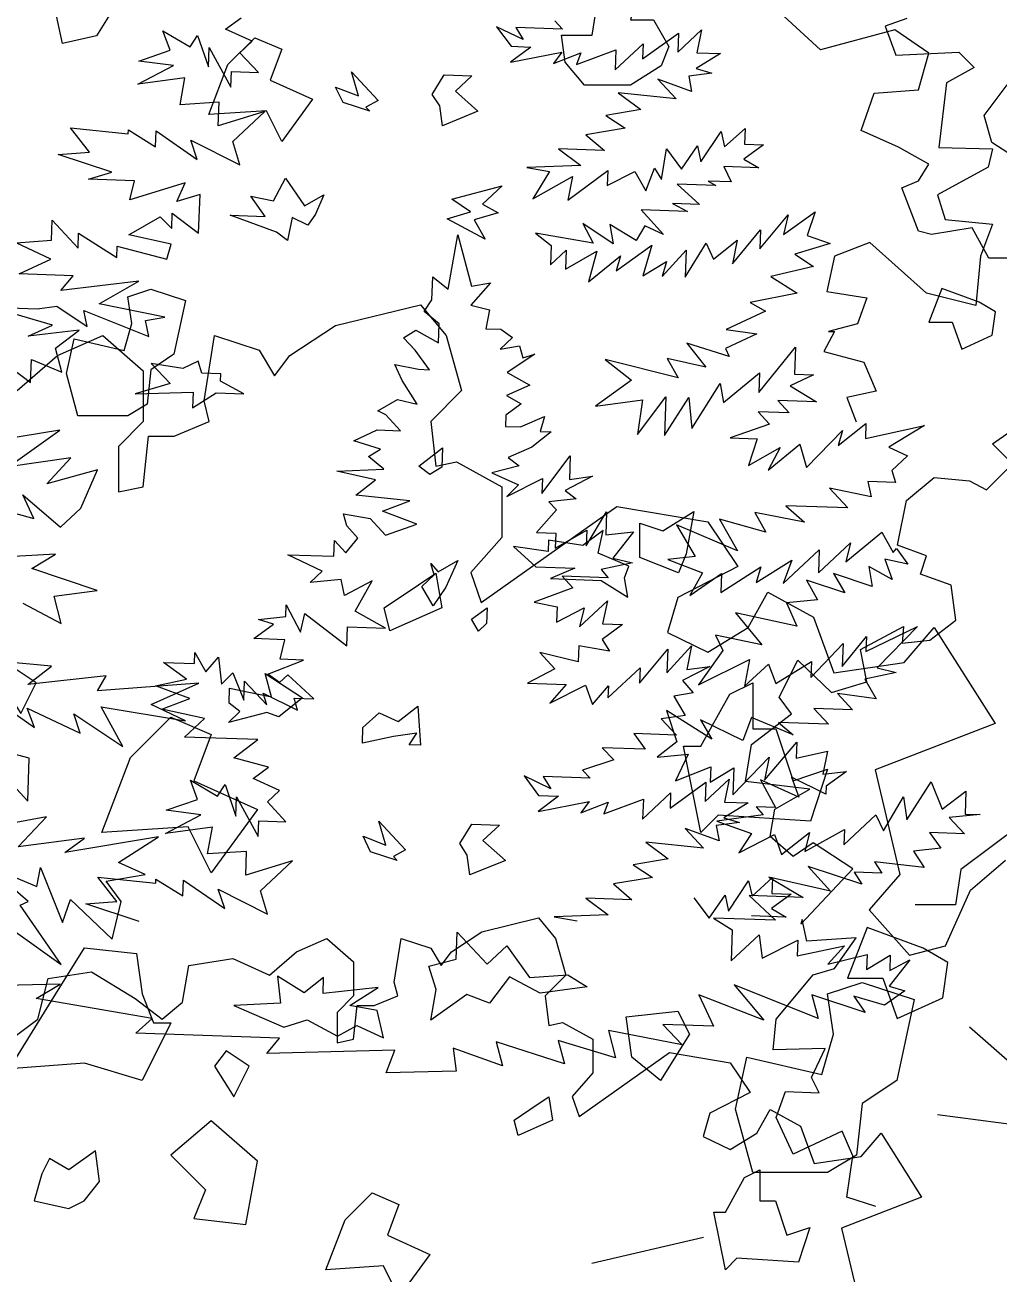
# Model space of a CAD drawing. Header units: inches. Extents: x 11.9 to 85.3, y 21.1 to 37.4.
# Drawn here: x 66.7668 to 67.0673, y 22.8109 to 23.1963 of the extents above; entities that cross this region are included whole.
import ezdxf

# ---------------------------------------------------------------- set-up
doc = ezdxf.new("R2010")
doc.units = ezdxf.units.IN
doc.header["$MEASUREMENT"] = 0
doc.layers.add('CAY', color=94, linetype='Continuous')
doc.layers.add('CAY-3', color=61, linetype='Continuous')

# ---------------------------------------------------------------- blocks, each defined once
blk = doc.blocks.new('A$C76451831')
at = {"layer": 'CAY'}
for p, q in [((1479.89, 1929.82), (1538.26, 1943.98)), ((1538.26, 1943.98), (1555.95, 1922.74)), ((1448.64, 1909.17), (1479.89, 1929.82)), ((1288.85, 1909.17), (1320.1, 1922.74)), ((1320.1, 1922.74), (1347.81, 1898.56)), ((1389.68, 1877.91), (1396.75, 1922.74)), ((1396.75, 1922.74), (1427.41, 1912.71)), ((1555.95, 1922.74), (1566.56, 1884.99)), ((1261.14, 1884.99), (1288.85, 1909.17)), ((1427.41, 1912.71), (1438.02, 1895.02)), ((1438.02, 1895.02), (1448.64, 1909.17)), ((1347.81, 1898.56), (1347.81, 1863.75)), ((1566.56, 1884.99), (1545.34, 1863.75)), ((1393.21, 1863.75), (1389.68, 1877.91)), ((1347.81, 1863.75), (1330.71, 1846.65)), ((1369.04, 1853.73), (1393.21, 1863.75)), ((1545.34, 1863.75), (1548.87, 1833.08)), ((1330.71, 1846.65), (1330.71, 1815.39)), ((1347.81, 1818.92), (1351.35, 1853.73)), ((1351.35, 1853.73), (1369.04, 1853.73)), ((1548.87, 1833.08), (1563.02, 1836.03)), ((1563.02, 1836.03), (1594.27, 1818.92)), ((1330.71, 1815.39), (1347.81, 1818.92)), ((1594.27, 1818.92), (1594.27, 1784.12)), ((1580.12, 1739.29), (1673.28, 1805.36)), ((1673.28, 1805.36), (1735.78, 1794.74)), ((1735.78, 1794.74), (1756.42, 1764.07)), ((1594.27, 1784.12), (1573.05, 1759.94)), ((1756.42, 1764.07), (1715.15, 1742.83)), ((4659.22, 1729.96), (4665.97, 1767.35)), ((4665.97, 1767.35), (4675.16, 1732.12)), ((1573.05, 1759.94), (1580.12, 1739.29)), ((1715.15, 1742.83), (1708.07, 1718.65)), ((1763.5, 1722.19), (1777.06, 1746.37)), ((1777.06, 1746.37), (1808.31, 1729.27)), ((4648.09, 1722.64), (4648.64, 1738.49)), ((4648.64, 1738.49), (4659.22, 1729.96)), ((4688.38, 1734.38), (4674.7, 1718.99)), ((4675.16, 1732.12), (4688.38, 1734.38)), ((1808.31, 1729.27), (1822.46, 1690.92)), ((1708.07, 1718.65), (1735.78, 1705.08)), ((1735.78, 1705.08), (1763.5, 1722.19)), ((1870.81, 1698), (1891.44, 1722.19)), ((1891.44, 1722.19), (1933.31, 1656.12)), ((4642.83, 1714.67), (4648.09, 1722.64)), ((4674.7, 1718.99), (4687.73, 1715.82)), ((4652.95, 1706.15), (4642.83, 1714.67)), ((4687.73, 1715.82), (4685.01, 1702.77)), ((4628.6, 1696.58), (4636.94, 1701.73)), ((4636.94, 1701.73), (4652.49, 1693.02)), ((4652.49, 1693.02), (4652.95, 1706.15)), ((4685.01, 1702.77), (4695.42, 1702.4)), ((4695.42, 1702.4), (4703.37, 1696.69)), ((1822.46, 1690.92), (1870.81, 1698)), ((4636.46, 1688.14), (4628.6, 1696.58)), ((4703.37, 1696.69), (4694.94, 1688.82)), ((4646.41, 1674.65), (4636.46, 1688.14)), ((4694.94, 1688.82), (4708.16, 1691.08)), ((4718.84, 1685.27), (4699.82, 1672.78)), ((4708.16, 1691.08), (4710.59, 1682.83)), ((4710.59, 1682.83), (4718.84, 1685.27)), ((4627.57, 1667.15), (4622.52, 1678.2)), ((4622.52, 1678.2), (4638.72, 1674.92)), ((4638.72, 1674.92), (4646.41, 1674.65)), ((4637.88, 1650.92), (4627.57, 1667.15)), ((4699.82, 1672.78), (4715.38, 1664.08)), ((4715.38, 1664.08), (4699.27, 1656.94)), ((1933.31, 1656.12), (1850.76, 1624.27)), ((4610.99, 1646.42), (4624.4, 1654.11)), ((4624.4, 1654.11), (4637.88, 1650.92)), ((4709.49, 1651.14), (4698.79, 1643.35)), ((4699.27, 1656.94), (4709.49, 1651.14)), ((4616.33, 1643.51), (4610.99, 1646.42)), ((4626.37, 1632.73), (4616.33, 1643.51)), ((4698.79, 1643.35), (4698.52, 1635.65)), ((4708.93, 1635.29), (4725.5, 1642.42)), ((4725.5, 1642.42), (4722.42, 1632.1)), ((4594.41, 1625.69), (4610.53, 1633.29)), ((4610.53, 1633.29), (4626.37, 1632.73)), ((4698.52, 1635.65), (4708.93, 1635.29)), ((4730.11, 1631.83), (4716.61, 1621.42)), ((4722.42, 1632.1), (4730.11, 1631.83)), ((1850.76, 1624.27), (1867.86, 1552.31)), ((4612.79, 1620.06), (4594.41, 1625.69)), ((4604.45, 1614.91), (4612.79, 1620.06)), ((4615.03, 1606.38), (4604.45, 1614.91)), ((4716.61, 1621.42), (4700.5, 1614.28)), ((4700.5, 1614.28), (4708, 1608.58)), ((4723.65, 1589.44), (4743.14, 1615.51)), ((4743.14, 1615.51), (4742.57, 1599.21)), ((4582.8, 1604.79), (4615.03, 1606.38)), ((4708, 1608.58), (4689.26, 1603.79)), ((4609.33, 1598.88), (4582.8, 1604.79)), ((4595.82, 1588.47), (4609.33, 1598.88)), ((4689.26, 1603.79), (4707.54, 1595.45)), ((4699.56, 1587.56), (4724.01, 1599.86)), ((4724.01, 1599.86), (4723.65, 1589.44)), ((4758.5, 1601.37), (4739.58, 1591.61)), ((4742.57, 1599.21), (4758.5, 1601.37)), ((4632.84, 1584.45), (4595.82, 1588.47)), ((4707.54, 1595.45), (4699.56, 1587.56)), ((4739.58, 1591.61), (4747.09, 1585.91)), ((4614.02, 1577.41), (4632.84, 1584.45)), ((4747.09, 1585.91), (4728.44, 1583.84)), ((4728.44, 1583.84), (4733.68, 1578.21)), ((4587.22, 1575.62), (4605.68, 1572.26)), ((4589.65, 1567.38), (4587.22, 1575.62)), ((4605.68, 1572.26), (4616.16, 1561.01)), ((4637.72, 1568.42), (4614.02, 1577.41)), ((4733.68, 1578.21), (4720, 1562.82)), ((4754.11, 1553.47), (4768.07, 1577.01)), ((4768.07, 1577.01), (4767.52, 1561.16)), ((4597.06, 1558.96), (4589.65, 1567.38)), ((4616.16, 1561.01), (4637.72, 1568.42)), ((4720, 1562.82), (4733.12, 1562.37)), ((4732.76, 1551.95), (4754.49, 1564.34)), ((4754.49, 1564.34), (4754.11, 1553.47)), ((4767.52, 1561.16), (4786.63, 1563.22)), ((4786.63, 1563.22), (4772.4, 1545.13)), ((1916.21, 1541.69), (1940.38, 1562.33)), ((4580.76, 1546.38), (4581.14, 1557.25)), ((4581.14, 1557.25), (4589, 1548.81)), ((4589, 1548.81), (4597.06, 1558.96)), ((4733.12, 1562.37), (4732.76, 1551.95)), ((1867.86, 1552.31), (1846.63, 1528.12)), ((4572.7, 1536.23), (4549.08, 1547.49)), ((4549.08, 1547.49), (4580.76, 1546.38)), ((1899.11, 1503.35), (1916.21, 1541.69)), ((4785.88, 1541.94), (4764.42, 1537.25)), ((4764.42, 1537.25), (4769.21, 1531.64)), ((4772.4, 1545.13), (4785.88, 1541.94)), ((4564.27, 1528.37), (4572.7, 1536.23)), ((4585.64, 1530.34), (4564.27, 1528.37)), ((4587.97, 1519.38), (4585.64, 1530.34)), ((4606.91, 1529.6), (4587.97, 1519.38)), ((4595.3, 1508.7), (4606.91, 1529.6)), ((4769.21, 1531.64), (4737.53, 1532.75)), ((4737.53, 1532.75), (4744.95, 1524.78)), ((1846.63, 1528.12), (1874.34, 1496.86)), ((4744.95, 1524.78), (4718.32, 1514.83)), ((4547.59, 1504.92), (4547.88, 1513.07)), ((4547.88, 1513.07), (4557.64, 1494.15)), ((4718.32, 1514.83), (4734.07, 1511.56)), ((4734.07, 1511.56), (4733.7, 1501.15)), ((4749.45, 1497.88), (4768.66, 1515.79)), ((4768.66, 1515.79), (4765.39, 1500.04)), ((1874.34, 1496.86), (1899.11, 1503.35)), ((4528.94, 1502.86), (4547.59, 1504.92)), ((4539.26, 1499.78), (4528.94, 1502.86)), ((4557.64, 1494.15), (4560.81, 1507.18)), ((4560.81, 1507.18), (4589.49, 1484.87)), ((4616.2, 1497.09), (4595.3, 1508.7)), ((4733.7, 1501.15), (4752.62, 1510.91)), ((4752.62, 1510.91), (4749.45, 1497.88)), ((4525.77, 1489.82), (4539.26, 1499.78)), ((4589.49, 1484.87), (4589.95, 1498.01)), ((4589.95, 1498.01), (4616.2, 1497.09)), ((4778.96, 1499.57), (4765.01, 1489.17)), ((4765.39, 1500.04), (4778.96, 1499.57)), ((4547.04, 1489.08), (4525.77, 1489.82)), ((4543.85, 1475.59), (4547.04, 1489.08)), ((4765.01, 1489.17), (4770.17, 1481.29)), ((4484.84, 1472.66), (4485.11, 1480.36)), ((4485.11, 1480.36), (4492.79, 1466.94)), ((4492.79, 1466.94), (4501.3, 1477.07)), ((4501.3, 1477.07), (4503.37, 1458.42)), ((4722.1, 1480.24), (4732.58, 1469)), ((4748.61, 1473.88), (4722.1, 1480.24)), ((4748.99, 1484.74), (4748.61, 1473.88)), ((4770.17, 1481.29), (4748.99, 1484.74)), ((4790.7, 1459.26), (4810.09, 1482.61)), ((4809.52, 1466.31), (4826.48, 1484.76)), ((4810.09, 1482.61), (4809.52, 1466.31)), ((4826.48, 1484.76), (4823.2, 1468.55)), ((4463.57, 1473.41), (4484.84, 1472.66)), ((4479.48, 1461.97), (4463.57, 1473.41)), ((4535.34, 1465.46), (4559.69, 1475.04)), ((4559.69, 1475.04), (4543.85, 1475.59)), ((4732.58, 1469), (4713.66, 1459.23)), ((4769.05, 1449.14), (4791.06, 1469.68)), ((4791.06, 1469.68), (4790.7, 1459.26)), ((4839.13, 1470.72), (4820.21, 1460.95)), ((4823.2, 1468.55), (4839.13, 1470.72)), ((4458.02, 1457.28), (4479.48, 1461.97)), ((4503.37, 1458.42), (4511.35, 1466.3)), ((4511.35, 1466.3), (4518.85, 1447.45)), ((4518.85, 1447.45), (4519.31, 1460.58)), ((4519.31, 1460.58), (4534.6, 1444.18)), ((4543.3, 1459.74), (4535.34, 1465.46)), ((4548.92, 1464.98), (4543.3, 1459.74)), ((4566.92, 1448.49), (4548.92, 1464.98)), ((4820.21, 1460.95), (4827.62, 1452.53)), ((4481.74, 1448.74), (4458.02, 1457.28)), ((4534.6, 1444.18), (4532.16, 1452.42)), ((4532.16, 1452.42), (4555.77, 1440.72)), ((4713.66, 1459.23), (4740.37, 1458.3)), ((4740.37, 1458.3), (4729.04, 1445.55)), ((4729.04, 1445.55), (4753.49, 1457.84)), ((4753.49, 1457.84), (4758.46, 1444.52)), ((4758.46, 1444.52), (4769.33, 1457.29)), ((4769.33, 1457.29), (4769.05, 1449.14)), ((4827.62, 1452.53), (4814.4, 1450.27)), ((4462.44, 1441.26), (4481.74, 1448.74)), ((4555.77, 1440.72), (4553.34, 1448.96)), ((4553.34, 1448.96), (4566.92, 1448.49)), ((4814.4, 1450.27), (4822.09, 1436.86)), ((4491.67, 1434.8), (4462.44, 1441.26)), ((4478.09, 1422.12), (4491.67, 1434.8)), ((4822.09, 1436.86), (4805.7, 1434.71)), ((4805.7, 1434.71), (4816.18, 1423.46)), ((4528.33, 1420.37), (4478.09, 1422.12)), ((4512.03, 1407.79), (4528.33, 1420.37)), ((4786.77, 1424.49), (4794.55, 1413.79)), ((4816.18, 1423.46), (4786.77, 1424.49)), ((4794.55, 1413.79), (4765.13, 1414.82)), ((4765.13, 1414.82), (4772.99, 1406.39)), ((4535.82, 1401.52), (4512.03, 1407.79)), ((4525.13, 1393.74), (4535.82, 1401.52)), ((4772.99, 1406.39), (4751.45, 1399.43)), ((4751.45, 1399.43), (4756.69, 1393.81)), ((4487.01, 1379.2), (4482.04, 1392.52)), ((4482.04, 1392.52), (4500.68, 1381.44)), ((4543.42, 1385.39), (4525.13, 1393.74)), ((4711.43, 1395.39), (4721.38, 1381.9)), ((4729.7, 1386.59), (4711.43, 1395.39)), ((4724.56, 1394.93), (4729.7, 1386.59)), ((4756.69, 1393.81), (4724.56, 1394.93)), ((4811.71, 1373.3), (4836.35, 1391.03)), ((4835.89, 1377.9), (4852.29, 1393.19)), ((4836.35, 1391.03), (4835.89, 1377.9)), ((4852.29, 1393.19), (4849.02, 1377.44)), ((4500.68, 1381.44), (4505.95, 1389.42)), ((4505.95, 1389.42), (4513.35, 1367.85)), ((4534.99, 1377.52), (4543.42, 1385.39)), ((4792.87, 1365.8), (4812.08, 1383.71)), ((4812.08, 1383.71), (4811.71, 1373.3)), ((4465.45, 1371.79), (4487.01, 1379.2)), ((4513.35, 1367.85), (4513.81, 1380.98)), ((4513.81, 1380.98), (4528.72, 1353.72)), ((4547.65, 1363.94), (4534.99, 1377.52)), ((4734.96, 1381.42), (4721, 1371.03)), ((4721, 1371.03), (4756.14, 1377.96)), ((4721.38, 1381.9), (4734.96, 1381.42)), ((4756.14, 1377.96), (4750.42, 1370)), ((4750.42, 1370), (4769.26, 1377.5)), ((4766.26, 1369.45), (4793.35, 1379.38)), ((4769.26, 1377.5), (4766.26, 1369.45)), ((4793.35, 1379.38), (4792.87, 1365.8)), ((4865.31, 1376.87), (4848.64, 1366.57)), ((4849.02, 1377.44), (4865.31, 1376.87)), ((4464.9, 1355.94), (4489.36, 1368.69)), ((4489.36, 1368.69), (4465.45, 1371.79)), ((4848.64, 1366.57), (4859.4, 1363.48)), ((4497.23, 1360.26), (4464.9, 1355.94)), ((4493.86, 1341.79), (4497.23, 1360.26)), ((4528.72, 1353.72), (4529.1, 1364.58)), ((4529.1, 1364.58), (4547.65, 1363.94)), ((4822.1, 1359.34), (4834.77, 1345.75)), ((4845.37, 1350.82), (4822.1, 1359.34)), ((4859.4, 1363.48), (4843.47, 1361.31)), ((4843.47, 1361.31), (4845.37, 1350.82)), ((4834.77, 1345.75), (4795.03, 1349.86)), ((4795.03, 1349.86), (4810.5, 1338.44)), ((4520.66, 1343.57), (4493.86, 1341.79)), ((4520.09, 1327.27), (4520.66, 1343.57)), ((4552.15, 1337.03), (4520.09, 1327.27)), ((4530.14, 1316.49), (4552.15, 1337.03)), ((4810.5, 1338.44), (4786.33, 1334.29)), ((4786.33, 1334.29), (4799.63, 1325.67)), ((4431.54, 1309.06), (4418.53, 1325.83)), ((4418.53, 1325.83), (4458.27, 1321.72)), ((4458.27, 1321.72), (4458.36, 1324.44)), ((4458.36, 1324.44), (4476.99, 1312.91)), ((4476.99, 1312.91), (4477.37, 1323.78)), ((4477.37, 1323.78), (4505.69, 1304.2)), ((4799.63, 1325.67), (4772.73, 1321.17)), ((4851.84, 1302.54), (4865.71, 1323.36)), ((4865.71, 1323.36), (4868.06, 1312.85)), ((4868.06, 1312.85), (4882.1, 1325.51)), ((4882.1, 1325.51), (4881.72, 1314.64)), ((4501.17, 1317.5), (4535.01, 1300.46)), ((4505.69, 1304.2), (4501.17, 1317.5)), ((4535.01, 1300.46), (4530.14, 1316.49)), ((4772.73, 1321.17), (4785.5, 1310.3)), ((4894.84, 1314.18), (4881.35, 1304.23)), ((4881.72, 1314.64), (4894.84, 1314.18)), ((4410.19, 1307.54), (4431.54, 1309.06)), ((4446.93, 1295.37), (4410.19, 1307.54)), ((4753.81, 1311.4), (4769.28, 1299.98)), ((4785.5, 1310.3), (4753.81, 1311.4)), ((4828.14, 1311.53), (4838.52, 1297.56)), ((4838.52, 1297.56), (4849.5, 1313.5)), ((4849.5, 1313.5), (4851.84, 1302.54)), ((1732.84, 1302.79), (1656.18, 1285.1)), ((4682.3, 1288.37), (4721.22, 1297.81)), ((4721.22, 1297.81), (4733.01, 1283.65)), ((4769.28, 1299.98), (4732.07, 1298.56)), ((4732.07, 1298.56), (4747.83, 1295.74)), ((4891.57, 1298.43), (4867.58, 1299.27)), ((4881.35, 1304.23), (4891.57, 1298.43)), ((4661.47, 1274.61), (4682.3, 1288.37)), ((4554.94, 1274.61), (4575.78, 1283.65)), ((4575.78, 1283.65), (4594.25, 1267.53)), ((4622.16, 1253.76), (4626.88, 1283.65)), ((4626.88, 1283.65), (4647.32, 1276.97)), ((4733.01, 1283.65), (4740.09, 1258.48)), ((4536.47, 1258.48), (4554.94, 1274.61)), ((4647.32, 1276.97), (4654.39, 1265.17)), ((4654.39, 1265.17), (4661.47, 1274.61)), ((4476.72, 1240), (4481.05, 1265.17)), ((4481.05, 1265.17), (4511.31, 1269.89)), ((4511.31, 1269.89), (4536.47, 1258.48)), ((4594.25, 1267.53), (4594.25, 1244.33)), ((4377.27, 1228.2), (4384.35, 1256.12)), ((4384.35, 1256.12), (4414.22, 1260.84)), ((4414.22, 1260.84), (4444.1, 1242.36)), ((4624.52, 1244.33), (4622.16, 1253.76)), ((4740.09, 1258.48), (4725.93, 1244.33)), ((4444.1, 1242.36), (4462.57, 1228.2)), ((4462.57, 1228.2), (4476.72, 1240)), ((4594.25, 1244.33), (4582.85, 1232.92)), ((4594.25, 1214.44), (4596.61, 1237.64)), ((4596.61, 1237.64), (4608.4, 1237.64)), ((4608.4, 1237.64), (4624.52, 1244.33)), ((4725.93, 1244.33), (4728.29, 1223.88)), ((4358.8, 1214.44), (4377.27, 1228.2)), ((4582.85, 1232.92), (4582.85, 1212.08)), ((4728.29, 1223.88), (4737.73, 1225.84)), ((4737.73, 1225.84), (4758.56, 1214.44)), ((4582.85, 1212.08), (4594.25, 1214.44)), ((4758.56, 1214.44), (4758.56, 1191.24)), ((4749.13, 1161.35), (4811.23, 1205.4)), ((4811.23, 1205.4), (4852.9, 1198.32)), ((4852.9, 1198.32), (4866.66, 1177.87)), ((4758.56, 1191.24), (4744.41, 1175.12)), ((4866.66, 1177.87), (4839.14, 1163.71)), ((4744.41, 1175.12), (4749.13, 1161.35)), ((4839.14, 1163.71), (4834.43, 1147.59)), ((4871.37, 1149.95), (4880.42, 1166.07)), ((4880.42, 1166.07), (4901.25, 1154.67)), ((4901.25, 1154.67), (4910.68, 1129.11)), ((4834.43, 1147.59), (4852.9, 1138.54)), ((4852.9, 1138.54), (4871.37, 1149.95)), ((4942.92, 1133.83), (4956.67, 1149.95)), ((4956.67, 1149.95), (4984.58, 1105.9)), ((4910.68, 1129.11), (4942.92, 1133.83)), ((4984.58, 1105.9), (4929.55, 1084.67)), ((4929.55, 1084.67), (4940.95, 1036.69))]:
    blk.add_line(p, q, dxfattribs=at)
for points in [[(4974.32, 1916.08), (4959.56, 1910.8), (4966.94, 1890.77), (5010.18, 1892.87), (5020.73, 1882.33), (5001.74, 1871.78), (4996.47, 1827.48), (5033.38, 1826.43), (5030.22, 1813.77), (4995.41, 1794.79), (5000.69, 1777.91), (5033.38, 1774.75), (5024.95, 1752.6), (5021.78, 1718.85), (4988.03, 1727.29), (4949.01, 1762.09), (4924.75, 1752.6), (4919.48, 1728.34), (4946.9, 1724.12), (4940.57, 1706.2), (4920.53, 1700.92), (4924.75, 1700.92), (4917.37, 1687.21), (4944.79, 1679.83), (4953.23, 1659.79), (4933.19, 1655.57), (4939.52, 1638.7)], [(4953.21, 1099.5), (4933.17, 1105.83), (4937.39, 1134.3), (4930, 1151.18), (4896.25, 1135.36), (4884.65, 1160.67), (4890.98, 1178.6), (4914.18, 1177.55), (4908.91, 1188.09), (4918.4, 1208.13), (4882.54, 1207.08), (4884.65, 1228.17), (4909.96, 1258.76), (4924.73, 1262.97), (4939.5, 1284.07), (4905.75, 1281.96), (4902.58, 1296.72), (4901.53, 1293.56), (4937.39, 1331.53), (4909.96, 1349.46), (4896.25, 1339.97), (4880.43, 1353.68), (4883.6, 1372.66), (4907.85, 1386.37), (4863.56, 1391.65), (4867.78, 1416.96), (4895.2, 1438.05), (4886.76, 1449.65), (4899.42, 1474.97), (4922.62, 1452.82), (4946.88, 1460.2), (4942.66, 1482.35), (4972.19, 1498.17), (4971.14, 1486.57), (4990.12, 1488.68), (5008.05, 1502.39), (5004.89, 1526.65), (4983.79, 1534.03), (4988.01, 1546.69), (4967.97, 1554.07), (4974.3, 1584.65), (4993.28, 1600.47), (5017.54, 1598.37), (5029.14, 1592.04), (5047.07, 1609.97), (5033.36, 1623.68), (5057.62, 1640.55)], [(4680.01, 1494.86), (4675.32, 1503.18), (4686.01, 1510.97), (4685.63, 1500.1), (4680.01, 1494.86)], [(1872.55, 680.81), (1854.08, 680.81), (1842.68, 701.65), (1814.77, 696.93), (1805.73, 699.29), (1794.33, 729.18), (1805.73, 733.9), (1812.81, 745.3), (1791.97, 757.1), (1766.42, 768.5), (1775.46, 794.06), (1805.73, 796.42), (1812.81, 821.59), (1789.61, 837.71), (1738.51, 823.95), (1713.36, 847.15)], [(5017.54, 1222.9), (5076.6, 1171.22)], [(1185.16, 217.62), (1216.55, 195.22), (1188.52, 236.09), (1194.05, 238.62), (1165.45, 263.19), (1199.84, 248.84), (1202.56, 261.89), (1217.56, 224.2), (1223.09, 239.87), (1251.6, 212.58), (1257.94, 238.65), (1247.56, 252.62), (1274.45, 257.12), (1256.16, 265.46), (1283.51, 283.09), (1219.24, 272.19), (1232.73, 282.15), (1187.2, 276.03), (1206.5, 296.66), (1144.92, 285.21)], [(1170.59, 332.37), (1193.74, 307.54), (1194.76, 336.97), (1170.97, 343.24)], [(1174.79, 374.84), (1198.22, 358.15), (1193.25, 371.47), (1229.81, 354.33), (1225.29, 367.63), (1258.94, 345.15), (1244.04, 372.42), (1302.15, 362.68), (1278.53, 373.93), (1311.22, 388.66), (1241.7, 383.38), (1247.49, 393.61), (1193.82, 387.77), (1210.12, 400.35), (1159.97, 404.82)], [(1190.33, 443.66), (1216.58, 429.59), (1211.79, 448.35), (1241.39, 452.3), (1196.6, 467.46), (1212.81, 477.32), (1159.68, 474.19)], [(1163.69, 511.23), (1197.8, 501.87), (1190.21, 518.01), (1216.17, 495.79), (1230.22, 508.9), (1241.57, 535.25), (1206.79, 525.59), (1223.28, 543.6), (1180.46, 537.39), (1215.78, 562.45), (1162.46, 553.88)], [(1177.53, 609.12), (1195.63, 595.34), (1196.18, 611.18), (1217.17, 602.29), (1212.76, 618.77), (1229.06, 631.34), (1194.02, 627.13), (1210.6, 634.71), (1168.43, 647.06), (1200.12, 645.95), (1213.77, 647.74), (1234.59, 633.87), (1232.25, 644.83), (1276.94, 626.95), (1274.6, 637.91), (1287.82, 640.17), (1242.83, 649.45), (1270.11, 664.82), (1216.42, 658.53), (1224.93, 668.66), (1187.81, 669.96), (1209.46, 680.08), (1185.84, 691.33), (1209.92, 693.21), (1210.4, 706.8), (1228.31, 687.58), (1228.67, 698), (1254.82, 681.22), (1255.09, 688.91), (1289.22, 680.02), (1292.3, 690.34), (1263.07, 696.8), (1284.8, 709.18), (1292.68, 701.2), (1293.04, 711.62), (1311.14, 697.84), (1312.07, 724.55), (1296.04, 719.67), (1301.93, 732.61), (1263.9, 720.79), (1267.08, 733.83), (1235.4, 734.94), (1251.43, 739.82), (1214.69, 751.98), (1236.05, 753.5), (1223.04, 770.27), (1262.77, 766.17), (1262.86, 768.88), (1281.49, 757.35), (1281.87, 768.22), (1310.19, 748.64), (1305.67, 761.95), (1339.52, 744.9), (1334.64, 760.94), (1356.65, 781.48), (1324.59, 771.71), (1325.16, 788.02), (1298.36, 786.23), (1301.73, 804.7), (1269.4, 800.39), (1293.86, 813.13), (1269.96, 816.24), (1291.51, 823.64), (1286.54, 836.96), (1305.19, 825.89), (1310.45, 833.86), (1317.85, 812.3), (1318.31, 825.43), (1333.22, 798.16), (1333.6, 809.03), (1352.16, 808.38), (1339.49, 821.97), (1347.92, 829.83), (1329.63, 838.18), (1340.33, 845.97)], [(1555.95, 843.88), (1561.19, 838.25), (1529.06, 839.38), (1534.21, 831.04), (1515.93, 839.83), (1525.89, 826.34), (1539.46, 825.87), (1525.51, 815.47), (1560.64, 822.41), (1554.93, 814.45), (1573.77, 821.95), (1570.77, 813.89), (1597.85, 823.83), (1597.37, 810.24), (1616.58, 828.16), (1616.22, 817.74), (1640.85, 835.47), (1640.39, 822.34), (1656.79, 837.63), (1653.52, 821.88), (1669.81, 821.31), (1653.14, 811.02), (1663.91, 807.92), (1647.97, 805.76), (1649.87, 795.26), (1626.6, 803.78), (1639.27, 790.19), (1599.54, 794.3), (1615, 782.88), (1590.84, 778.74), (1604.13, 770.11), (1577.24, 765.61), (1590, 754.74), (1558.32, 755.85), (1573.78, 744.43), (1536.57, 743.01), (1552.33, 740.19), (1540.81, 721.55), (1568.08, 736.92), (1564.79, 720.71), (1592.24, 741.06), (1591.88, 730.65), (1610.8, 740.41), (1618.48, 727), (1624.47, 742.66), (1629.18, 734.79), (1632.64, 755.97), (1643.03, 742.01), (1654, 757.94), (1656.34, 746.98), (1670.21, 767.81), (1672.56, 757.3), (1686.6, 769.95), (1686.22, 759.09), (1699.34, 758.63), (1685.85, 748.67), (1696.07, 742.88), (1672.09, 743.71), (1677.15, 733.11), (1661.31, 733.66), (1666.65, 730.76), (1639.95, 731.69), (1655.31, 717.55), (1636.76, 718.2), (1646.99, 712.86), (1615.31, 713.96), (1630.58, 697.11), (1617.65, 703), (1611.85, 692.78), (1593.66, 703.84), (1595.92, 690.61), (1575.1, 704.49), (1582.34, 691.09), (1542.7, 697.91), (1553.28, 689.38), (1552.82, 676.25), (1563.59, 686.3), (1563.13, 673.17), (1584.86, 685.56), (1579.14, 664.45), (1601.06, 682.27), (1597.98, 671.95), (1622.62, 689.68), (1616.44, 668.59), (1632.65, 678.45), (1629.57, 668.13), (1646.06, 686.14), (1645.41, 667.58), (1659.83, 691.1), (1664.88, 680.04), (1681.19, 693.08), (1677.91, 676.87), (1697.3, 700.22), (1696.84, 687.09), (1716.24, 710.44), (1713.05, 696.95), (1734.89, 712.51), (1729.34, 696.38), (1745.01, 690.85), (1720.74, 683.53), (1733.58, 674.93), (1704.34, 668.24), (1722.52, 656.73), (1690.12, 650.15), (1700.79, 644.34), (1673.61, 631.69), (1694.81, 628.68), (1673.15, 618.56), (1675.68, 613.03), (1646.55, 622.2), (1659.57, 605.88), (1633.04, 611.8), (1640.73, 598.38), (1590.42, 611.02), (1608.5, 596.79), (1583.86, 579.06), (1616.19, 583.37), (1612.63, 559.47), (1632.12, 585.53), (1631.19, 558.82), (1647.96, 584.98), (1649.94, 563.61), (1669.6, 594.65), (1671.86, 581.43), (1696.59, 601.87), (1696.11, 588.29), (1721.22, 619.6), (1720.58, 601.03), (1733.7, 600.57), (1717.58, 592.98), (1735.77, 581.92), (1709.07, 582.85), (1716.93, 574.41), (1695.66, 575.16), (1703.52, 566.72), (1676.45, 557.24), (1695.01, 556.59), (1688.93, 538.22), (1710.66, 550.61), (1702.41, 535.03), (1724.33, 552.85), (1728.76, 536.83), (1753.66, 562.25), (1750.58, 551.93), (1769.69, 567.13), (1769.33, 556.72), (1809.97, 565.72), (1785.43, 550.71), (1798.37, 544.82), (1787.59, 534.77), (1790.02, 526.53), (1771.02, 527.19), (1773.37, 516.68), (1744.58, 522.67), (1757.24, 509.09), (1714.7, 510.57), (1727.44, 499.25), (1693.24, 505.88), (1700.92, 492.47), (1669.06, 501.28), (1681.44, 479.55), (1639.47, 497.33), (1652.3, 475.58), (1633.65, 473.51), (1657.35, 464.52), (1648.65, 448.96), (1670.48, 464.06), (1670.02, 450.93), (1697.37, 468.56), (1694.28, 457.79), (1718.83, 473.25), (1712.83, 457.14), (1737.66, 480.3), (1737.1, 464.45), (1759.12, 484.99), (1755.95, 471.96), (1780.68, 492.4), (1788.35, 478.53), (1790.71, 481.17), (1798.49, 470.47), (1782.74, 473.74), (1787.7, 459.97), (1771.69, 468.69), (1773.93, 455.01), (1747.51, 464.09), (1755.2, 450.68), (1728.77, 459.31), (1736.46, 445.89), (1715.09, 443.92), (1722.23, 427.8), (1679.95, 436.98), (1698.22, 415.04), (1666.28, 421.59), (1671.34, 410.99), (1654.66, 387.55), (1689.71, 404.91), (1686.35, 386.44), (1702.74, 401.73), (1707.71, 388.41), (1732.25, 403.42), (1731.87, 392.56), (1753.98, 415.81), (1753.43, 399.96), (1770.02, 420.69), (1769.65, 410.28), (1805.15, 427.63), (1777.42, 399.13), (1790.45, 395.95), (1768.99, 391.26), (1776.68, 377.85), (1750.07, 381.5), (1760.55, 370.25), (1733.85, 371.18), (1743.89, 360.4), (1709.5, 361.61), (1719.62, 353.09), (1691.03, 364.97), (1685.05, 349.31), (1656.09, 363.47), (1663.78, 350.05), (1632.74, 369.73), (1639.69, 348.18), (1626.19, 337.77), (1647.56, 339.74), (1638.76, 321.46), (1663.11, 331.04), (1662.75, 320.62), (1678.95, 330.48), (1678.31, 311.92), (1703.23, 337.8), (1699.96, 322.04), (1722.16, 348.02), (1721.78, 337.15), (1743.24, 341.84), (1739.98, 326.09), (1756.35, 327.78), (1742.41, 317.84), (1742.22, 312.41), (1718.61, 324.11), (1723.57, 310.34), (1697.24, 322.14), (1707.46, 303.2), (1694.33, 303.65), (1699.12, 298.05), (1667.25, 293.72), (1690.97, 285.19), (1682.35, 271.89), (1706.81, 284.63), (1711.76, 270.86), (1730.87, 286.06), (1727.7, 273.02), (1754.96, 287.94), (1754.59, 277.52), (1776.61, 298.06), (1781.66, 287), (1795.62, 310.54), (1797.79, 294.6), (1814.56, 320.76), (1822.06, 301.91), (1838.36, 314.49), (1837.8, 298.64), (1848.21, 298.28), (1826.85, 296.31), (1837.33, 285.06), (1813.34, 285.9), (1821.13, 275.2), (1802.47, 273.13), (1809.79, 262), (1775.49, 265.91), (1780.65, 258.03), (1761.64, 258.69), (1766.79, 250.35), (1730.05, 262.51), (1745.32, 245.66), (1703.06, 255.3), (1726.59, 241.33), (1689.48, 242.62), (1707.47, 225.68), (1664.92, 227.16), (1677.78, 219.01), (1677.04, 197.72), (1696.24, 215.64), (1698.4, 199.7), (1722.85, 211.99), (1722.47, 201.12), (1754.89, 208.15), (1743.57, 195.4), (1770.54, 202.17), (1770.18, 191.75), (1786.38, 201.61), (1786.02, 191.2), (1799.87, 198.42), (1785.64, 180.33), (1796.41, 177.24), (1782.46, 167.3), (1761.38, 173.47), (1769.15, 162.32), (1732.42, 174.48), (1736.83, 158.01), (1679.18, 181.33), (1699.63, 157.04), (1654.93, 174.47), (1665.05, 152.81), (1630.2, 154.03), (1643.3, 139.97), (1592.89, 149.89), (1597.68, 131.14), (1558.21, 142.94), (1562.64, 126.92), (1515.59, 142.16), (1520, 125.69), (1485.98, 137.76), (1488.14, 121.81), (1440.07, 120.77), (1446.06, 136.43), (1358.06, 134.06), (1366.59, 144.65), (1267.92, 148.09), (1279.15, 158.13), (1199.42, 171.79), (1216.08, 181.63), (1168, 180.59)], [(4995.39, 1162.78), (5051.29, 1155.4)], [(1253.49, 853.67), (1240.83, 833.63), (1217.63, 828.36), (1212.36, 852.62), (1197.59, 874.77), (1175.44, 873.71), (1193.37, 890.59), (1170.17, 900.08)]]:
    blk.add_lwpolyline(points, dxfattribs=at)
for points in [[(4784.52, 1915.19), (4800.35, 1915.19), (4810.91, 1896.71), (4805.63, 1883.5), (4784.52, 1870.3), (4752.84, 1870.3), (4739.65, 1886.14), (4737.01, 1904.63), (4758.12, 1904.63), (4760.76, 1920.47), (4766.04, 1938.95), (4787.16, 1925.75)], [(4507.91, 1884.31), (4526.38, 1902.79), (4544.85, 1894.87), (4536.94, 1873.75), (4565.97, 1860.55), (4544.85, 1831.5), (4534.3, 1852.63), (4494.71, 1849.98)], [(1537.07, 1751.49), (1548.94, 1759.41), (1552.9, 1735.65), (1517.27, 1719.81), (1513.31, 1735.65)], [(4396.9, 1672.02), (4402.18, 1695.78), (4436.49, 1687.86), (4441.77, 1706.34), (4439.13, 1724.83), (4454.96, 1730.11), (4478.72, 1722.19), (4470.8, 1685.22), (4454.96, 1674.66), (4452.32, 1650.9), (4439.13, 1642.98), (4404.82, 1642.98)], [(1750.85, 1676.24), (1766.68, 1684.16), (1766.68, 1652.48), (1782.52, 1652.48), (1794.4, 1616.83), (1818.15, 1624.76), (1806.27, 1589.11), (1742.93, 1593.07), (1731.05, 1581.19), (1719.18, 1640.6), (1731.05, 1640.6)], [(1339.12, 1632.68), (1366.84, 1660.4), (1394.55, 1648.52), (1382.67, 1616.83), (1426.22, 1597.03), (1394.55, 1553.47), (1378.71, 1585.15), (1319.33, 1581.19)], [(4639.11, 1608.26), (4655.41, 1620.84), (4654.95, 1607.71), (4646.62, 1602.56)], [(4791, 1545.5), (4791, 1569.26), (4806.84, 1563.98), (4827.95, 1577.18), (4822.67, 1548.14), (4817.39, 1534.94)], [(4641.21, 1525.68), (4649.64, 1533.55), (4647.2, 1541.34), (4652.44, 1535.72), (4665.85, 1543.41), (4657.51, 1525.11), (4648.9, 1512.27)], [(1287.66, 1470.3), (1307.45, 1501.98), (1343.08, 1498.02), (1347.04, 1470.3), (1354.96, 1450.49), (1366.84, 1450.49), (1347.04, 1410.89), (1307.45, 1422.77), (1255.99, 1418.81)], [(1754.81, 1391.09), (1762.72, 1426.73), (1814.19, 1414.85), (1822.11, 1442.57), (1818.15, 1470.3), (1841.9, 1478.22), (1877.53, 1466.34), (1865.66, 1410.89), (1841.9, 1395.05), (1837.94, 1359.4), (1818.15, 1347.52), (1766.68, 1347.52)], [(4376.02, 1459.35), (4360.18, 1469.91), (4352.26, 1459.35), (4365.46, 1438.22)], [(1683.55, 1426.73), (1679.59, 1454.45), (1715.22, 1458.41), (1723.14, 1442.57), (1703.34, 1410.89)], [(4640.12, 1416.47), (4632.42, 1416.74), (4637.69, 1424.71), (4621.75, 1422.55), (4600.29, 1417.86), (4600.67, 1428.72), (4611.89, 1438.76), (4624.83, 1432.87), (4638.34, 1443.28)], [(1418.3, 1311.88), (1426.22, 1355.44), (1394.55, 1383.16), (1366.84, 1359.4), (1390.59, 1335.64), (1382.67, 1315.84)], [(4624.21, 1337.24), (4605.84, 1343.32), (4600.78, 1353.92), (4616.43, 1347.93), (4611.56, 1364.42), (4629.91, 1344.74), (4621.59, 1340.05)], [(4672.37, 1340.99), (4667.21, 1348.88), (4675.38, 1362.19), (4694.39, 1361.53), (4683.15, 1351.04), (4698.53, 1337.36), (4674.16, 1327.33)], [(4522.48, 1195.89), (4506.64, 1206.45), (4498.72, 1195.89), (4511.92, 1174.77)], [(4720.42, 1169.48), (4728.34, 1174.77), (4730.98, 1158.92), (4707.23, 1148.36), (4704.59, 1158.92)], [(4419.55, 1116.68), (4416.91, 1137.8), (4398.43, 1124.6), (4385.24, 1132.52), (4379.96, 1121.96), (4374.68, 1103.48), (4398.43, 1098.2), (4408.99, 1103.48)], [(4862.94, 1119.32), (4873.5, 1124.6), (4873.5, 1103.48), (4884.06, 1103.48), (4891.97, 1079.71), (4907.81, 1084.99), (4899.89, 1061.23), (4857.66, 1063.87), (4849.75, 1055.95), (4841.83, 1095.55), (4849.75, 1095.55)], [(4588.46, 1090.27), (4606.93, 1108.76), (4625.41, 1100.84), (4617.49, 1079.71), (4646.52, 1066.51), (4625.41, 1037.47), (4614.85, 1058.59), (4575.26, 1055.95)], [(1428.71, 781.68), (1410.34, 787.76), (1405.28, 798.36), (1420.93, 792.38), (1416.07, 808.87), (1434.41, 789.19), (1426.09, 784.49)], [(1476.88, 785.44), (1471.71, 793.32), (1479.88, 806.64), (1498.89, 805.98), (1487.65, 795.49), (1503.03, 781.8), (1478.67, 771.77)], [(1856.21, 760.23), (1850.93, 778.71), (1866.76, 799.84), (1893.15, 789.28), (1887.88, 770.79), (1903.71, 760.23), (1893.15, 736.47)], [(1364.64, 698.69), (1332.87, 710.23), (1356.86, 709.39), (1346.92, 723.33), (1362.67, 720.07), (1370.91, 735.64), (1383.84, 716.61), (1397.25, 724.3), (1391.35, 710.9), (1386.1, 703.38), (1375.41, 708.74), (1372.14, 692.99)], [(1485.06, 721.23), (1519.82, 730.44), (1506.23, 717.77), (1516.91, 711.96), (1500.42, 707.09), (1508.11, 693.68), (1481.87, 707.74), (1497.9, 712.62)], [(1313.22, 601.66), (1310.78, 609.9), (1300.19, 604.83), (1278.56, 608.31), (1291.67, 594.7), (1267.4, 587.39), (1307.33, 588.72), (1306.95, 577.85), (1323.17, 588.16), (1342.18, 587.5), (1326.17, 596.22), (1326.34, 601.2)], [(1603.76, 460.95), (1606.76, 469.01), (1585.77, 477.9), (1589.04, 493.65), (1575.08, 483.26), (1551.64, 486.8), (1551.37, 479.1), (1527.48, 482.66), (1542.84, 468.52), (1569.55, 467.59), (1552.99, 460.46), (1587.84, 459.24), (1606.01, 447.73)], [(1332.03, 374.79), (1332.39, 385.2), (1361.19, 379.21), (1356.76, 395.23), (1382.46, 378.47), (1366.14, 365.44), (1358.09, 368.44), (1331.57, 361.66), (1339.53, 369.08)], [(1474.25, 178.06), (1469.37, 194.1), (1488.11, 198.88), (1488.76, 217.45), (1509.29, 195.42), (1522.88, 208.09), (1538.43, 186.24), (1564.77, 188.04), (1578.08, 179.87), (1545.76, 175.56), (1524.85, 186.72), (1511.07, 168.61), (1495.42, 174.6), (1470.79, 156.87)], [(1808.96, 206.53), (1770.64, 220.69), (1757.08, 185.88), (1781.25, 185.88), (1791.27, 158.16), (1822.52, 172.32), (1826.06, 196.5)], [(1438.19, 144.86), (1433.86, 163.6), (1414.95, 166.98), (1434.42, 179.45), (1396.66, 175.33), (1397.04, 186.2), (1383.54, 175.79), (1365.36, 187.3), (1367.43, 168.64), (1335.2, 167.05), (1369.57, 152.25), (1385.6, 157.13), (1406.51, 145.97), (1419.91, 153.21)]]:
    blk.add_lwpolyline(points, close=True, dxfattribs=at)
at = {"layer": 'CAY-3'}
for p, q in [((1876.66, 291.72), (1834.8, 260.46)), ((1834.8, 260.46), (1831.26, 236.28)), ((1831.26, 236.28), (1803.55, 236.28))]:
    blk.add_line(p, q, dxfattribs=at)
blk.add_lwpolyline([(1847.4, 650.53), (1821.85, 659.97), (1812.81, 636.77), (1828.92, 636.77), (1835.61, 618.28), (1856.44, 627.72), (1858.8, 643.85)], close=True, dxfattribs=at)

msp = doc.modelspace()

# ---------------------------------------------------------------- linework, layer by layer
msp.add_lwpolyline([(61.45857, 23.79135, 0.283451), (67.06144, 23.39384), (67.06144, 24.37715)], format="xyb")

# ---------------------------------------------------------------- block references
at = {"layer": 'CAY', "xscale": 0.0004489089019145984, "yscale": 0.0004489089019145984, "zscale": 0.0004489089019145984}
for p in [(66.23183, 22.81876), (64.80582, 22.33817), (66.19827, 22.2373)]:
    msp.add_blockref('A$C76451831', p, dxfattribs=at)

doc.saveas('drawing.dxf')
